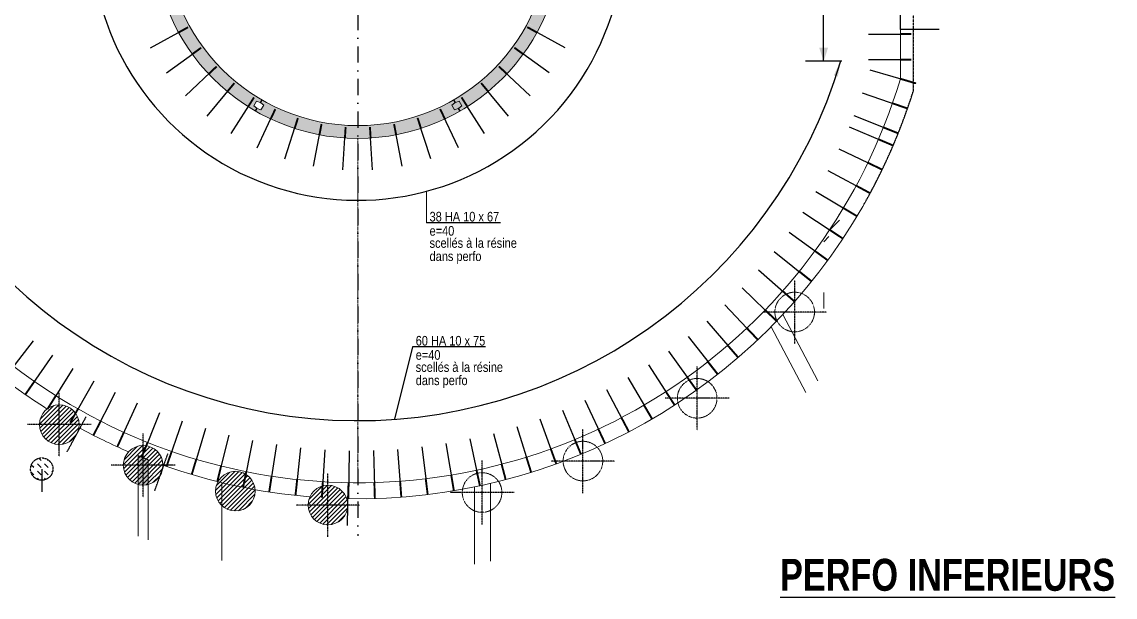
# Model space of a CAD drawing. Header units: metres. Extents: x 41786 to 48013, y -141861 to -137661.
# Drawn here: x 42761 to 44472, y -139856 to -138955 of the extents above; entities that cross this region are included whole.
import ezdxf
from ezdxf.enums import TextEntityAlignment as Align

# ---------------------------------------------------------------- set-up
doc = ezdxf.new("R2010")
doc.units = ezdxf.units.M
for name, pattern in [('CACHEx2', [19.049999999999997, 12.7, -6.35]), ('INTERROMPU2', [9.524999999999999, 6.35, -3.175]), ('TIRETPTX2', [50.8, 25.4, -12.7, 0, -12.7])]:
    doc.linetypes.add(name, pattern=pattern)
for name, color, linetype in [('01_isolant ext', 2, 'TIRETPTX2'), ('01_linteaux', 3, 'Continuous'), ('01_murs_coup', 5, 'Continuous'), ('01_murs_sup', 2, 'INTERROMPU2'), ('01_poch_BN', 9, 'Continuous'), ('01_poch_murs', 251, 'Continuous'), ('01_texte', 230, 'Continuous')]:
    doc.layers.add(name, color=color, linetype=linetype)
doc.layers.add('01_PIEUX', color=5, linetype='Continuous', lineweight=60)
doc.layers.add('B Général', color=7, linetype='Continuous', lineweight=5)
doc.styles.add('ARIAL NA', font='ARIALN.TTF')
doc.styles.add('impact', font='impact.ttf')

msp = doc.modelspace()

# ---------------------------------------------------------------- hatches: boundary and pattern name
at = {"layer": '01_murs_sup', "ltscale": 3}
h = msp.add_hatch(dxfattribs=at)
h.set_pattern_fill('DASH', color=256, scale=2.5, angle=135)
h.set_pattern_definition([(135, (20475.20247027319, -128337.8819244595), (-11.22532015133644, 8.881784197001252e-16), [7.9375, -7.9375])])
h.paths.add_polyline_path([(42809.78658441072, -139655.3034365779, 0.4690028833260922), (42789.09540526481, -139638.0968571485), (42775.7119186015, -139660.9186349994, 0.8486960819629255)])
h.paths.add_polyline_path([(42789.09540526481, -139638.0968571485, 0.3614677157553512), (42774.78658441072, -139655.3034365779, 0.08184358668430869), (42775.7119186015, -139660.9186349994)])
at = {"layer": '01_poch_murs', "ltscale": 2}
h = msp.add_hatch(dxfattribs=at)
h.set_pattern_fill('DOTS', color=256, scale=2)
h.set_pattern_definition([(0, (28670.31641227697, -121656.1897167156), (1.5875, 3.175), [0, -3.175])])
edge = h.paths.add_edge_path()
edge.add_line((43570.09469767435, -138966.3466557175), (43552.38998342106, -138957.0438016818))
edge.add_arc((43286.81926962174, -138817.5009911464), 300.0000000000003, 276.5946333355052, 332.2805421464702, ccw=False)
edge.add_line((43321.27250105269, -139115.516049229), (43305.30861196318, -139136.9663949381))
edge.add_arc((43286.81926962174, -138817.5009911464), 319.9999999999986, 273.312348763329, 332.2805421464704)
edge = h.paths.add_edge_path()
edge.add_line((43597.76846125507, -138893.0695045801), (43597.76846125507, -138817.5009911464))
edge.add_line((43597.76846125507, -138817.5009911464), (43586.81926962174, -138817.5009911464))
edge.add_arc((43286.81926962174, -138817.5009911464), 300, -27.677448900933086, 6.821210263296962e-13, ccw=False)
edge.add_line((43552.49222405643, -138956.8490491951), (43569.93818282029, -138966.264415766))
edge.add_arc((43296.45001619623, -138820.3900460399), 309.9598506684039, 331.9252273199261, 346.4390136200825)
edge = h.paths.add_edge_path()
edge.add_line((43606.81926962174, -138817.5009911464), (43597.76846125508, -138817.5009911464))
edge.add_line((43597.76846125507, -138817.5009911464), (43597.76846125507, -138893.0695045801))
edge.add_arc((43286.81926962174, -138817.5009911464), 319.9999999999998, 346.3404843669841, 359.9999999999991)
edge = h.paths.add_edge_path()
edge.add_line((43597.76846125507, -138741.9324777127), (43597.76846125507, -138817.5009911464))
edge.add_line((43597.76846125507, -138817.5009911464), (43606.81926962174, -138817.5009911464))
edge.add_arc((43286.81926962174, -138817.5009911464), 320.0000000000036, 9.770663981455814e-13, 13.65951563301578)
edge = h.paths.add_edge_path()
edge.add_arc((43286.81926962174, -138817.5009911464), 300.000000000009, 270, 276.59463333550497, ccw=False)
edge.add_line((43286.81926962174, -139117.5009911464), (43286.81926962174, -139137.5009911464))
edge.add_arc((43286.81926962175, -138817.5009911465), 319.9999999999745, 269.9999999999987, 273.3123487633279)
edge.add_line((43305.30861196318, -139136.9663949381), (43321.27250105269, -139115.516049229))
edge = h.paths.add_edge_path()
edge.add_line((43134.87728232364, -138553.329749343), (43137.25249065715, -138557.4437308552))
edge.add_arc((43286.81926962174, -138817.5009911464), 300.0000000000018, 90.00000000000102, 119.90450698992771, ccw=False)
edge.add_line((43286.81926962174, -138517.5009911464), (43286.81926962174, -138497.5009911464))
edge.add_arc((43286.81926962175, -138817.5009911465), 320.0000000000146, 90.0000000000016, 119.9104753080759)
edge.add_line((43127.25247763629, -138540.1232002268), (43129.62747763627, -138544.2368208947))
edge.add_line((43129.62747763627, -138544.2368208947), (43135.32363005898, -138542.1028462985))
edge.add_line((43135.32363005897, -138542.1028462985), (43139.57343474634, -138549.4637239393))
edge.add_line((43139.57343474634, -138549.4637239393), (43134.87728232364, -138553.329749343))
edge = h.paths.add_edge_path()
edge.add_line((43439.65965657919, -138553.829749343), (43437.27633066259, -138557.9577909216))
edge.add_arc((43286.81926962174, -138817.5009911464), 300, 0, 59.899152323313615, ccw=False)
edge.add_line((43586.81926962174, -138817.5009911464), (43597.76846125508, -138817.5009911464))
edge.add_line((43597.76846125507, -138817.5009911464), (43597.76846125507, -138741.9324777127))
edge.add_arc((43286.81926962174, -138817.5009911464), 320.0000000000056, 13.65951563301467, 59.90545530901623)
edge.add_line((43447.27634518465, -138540.637257693), (43444.90946126656, -138544.7368208947))
edge.add_line((43444.90946126657, -138544.7368208947), (43449.60561368929, -138548.6028462985))
edge.add_line((43449.60561368929, -138548.6028462985), (43445.35580900191, -138555.9637239393))
edge.add_line((43445.35580900191, -138555.9637239393), (43439.65965657919, -138553.829749343))
edge = h.paths.add_edge_path()
edge.add_line((43436.41035198709, -138557.4577099858), (43438.79363117542, -138553.329749343))
edge.add_line((43438.79363117542, -138553.329749343), (43434.09747875271, -138549.4637239393))
edge.add_line((43434.0974787527, -138549.4637239393), (43438.34728344007, -138542.1028462985))
edge.add_line((43438.34728344008, -138542.1028462985), (43444.04343586279, -138544.2368208947))
edge.add_line((43444.04343586279, -138544.2368208947), (43446.41036358863, -138540.1371818157))
edge.add_arc((43286.81926962174, -138817.5009911464), 320.0000000000056, 60.08450469353757, 89.99999999999868)
edge.add_line((43286.81926962174, -138497.5009911464), (43286.81926962174, -138517.5009911464))
edge.add_arc((43286.81926962174, -138817.5009911464), 300, 60.09013834427719, 90, ccw=False)
edge = h.paths.add_edge_path()
edge.add_line((43134.01125691985, -139081.1722329497), (43136.38646525329, -139077.0582514376))
edge.add_arc((43286.81926962174, -138817.5009911464), 299.9999999999964, 207.6774489009329, 239.9045069899285, ccw=False)
edge.add_line((43021.14631518706, -138956.8490491951), (42998.75309889346, -138956.8490491951))
edge.add_arc((43286.81926962174, -138817.5009911464), 319.9999999999995, 205.8147386665101, 239.9104753080765)
edge.add_line((43126.38645223244, -139094.3787820661), (43128.76145223248, -139090.265161398))
edge.add_line((43128.76145223248, -139090.265161398), (43124.06529980976, -139086.3991359943))
edge.add_line((43124.06529980976, -139086.3991359942), (43128.31510449715, -139079.0382583535))
edge.add_line((43128.31510449715, -139079.0382583535), (43134.01125691985, -139081.1722329497))
edge = h.paths.add_edge_path()
edge.add_line((43137.25249065708, -139077.5582514376), (43134.87728232364, -139081.6722329497))
edge.add_line((43134.87728232364, -139081.6722329497), (43139.57343474634, -139085.5382583535))
edge.add_line((43139.57343474634, -139085.5382583535), (43135.32363005897, -139092.8991359942))
edge.add_line((43135.32363005897, -139092.8991359942), (43129.62747763626, -139090.765161398))
edge.add_line((43129.62747763626, -139090.765161398), (43127.25247763623, -139094.8787820661))
edge.add_arc((43286.81926962174, -138817.5009911464), 319.9999999999995, 240.0895246919099, 269.9999999999996)
edge.add_line((43286.81926962174, -139137.5009911464), (43286.81926962174, -139117.5009911464))
edge.add_arc((43286.81926962174, -138817.5009911464), 299.9999999999964, 240.09549301005768, 270, ccw=False)
edge = h.paths.add_edge_path()
edge.add_line((42982.06794969307, -138816.9930715744), (42986.8196862887, -138817.0009911464))
edge.add_arc((43286.81926962174, -138817.5009911464), 300, 120.0954930100568, 179.9045069899198, ccw=False)
edge.add_line((43136.38646525337, -138557.9437308552), (43134.01125691986, -138553.829749343))
edge.add_line((43134.01125691986, -138553.829749343), (43128.31510449715, -138555.9637239393))
edge.add_line((43128.31510449715, -138555.9637239393), (43124.06529980976, -138548.6028462985))
edge.add_line((43124.06529980976, -138548.6028462985), (43128.76145223247, -138544.7368208947))
edge.add_line((43128.76145223247, -138544.7368208947), (43126.3864522325, -138540.6232002268))
edge.add_arc((43286.81926962177, -138817.5009911465), 320.0000000000282, 120.0895246919103, 164.9668322005927)
edge.add_line((42977.77100165633, -138734.4999786973), (42977.77100165633, -138811.0009911464))
edge.add_line((42977.77100165633, -138811.0009911464), (42981.06926962173, -138811.0009911464))
edge.add_line((42981.06926962173, -138811.0009911464), (42982.06794969307, -138816.9930715744))
edge = h.paths.add_edge_path()
edge.add_line((42981.06926962174, -138824.0009911464), (42977.77100165633, -138824.0009911464))
edge.add_line((42977.77100165633, -138824.0009911464), (42977.77100165633, -138900.5020035955))
edge.add_arc((43286.81926962193, -138817.5009911464), 320.0000000002, 195.0331677994085, 205.8147386665079)
edge.add_line((42998.75309889346, -138956.8490491951), (43021.14631518706, -138956.8490491951))
edge.add_arc((43286.81926962171, -138817.5009911465), 299.9999999999652, 180.0954930100476, 207.6774489009338, ccw=False)
edge.add_line((42986.8196862887, -138818.0009911464), (42982.06794969307, -138818.0089107184))
edge.add_line((42982.06794969307, -138818.0089107183), (42981.06926962173, -138824.0009911464))
at = {"layer": '01_poch_murs', "ltscale": 3}
h = msp.add_hatch(dxfattribs=at)
h.set_pattern_fill('ANSI31', color=256, scale=2)
h.set_pattern_definition([(45, (20475.20247027319, -128337.8819244595), (-4.490128060534576, 4.490128060534577), [])])
h.paths.add_polyline_path([(44040.82901710245, -139265.5154273842), (44040.82901710245, -139256.0629887081, -0.01290059025900647), (44015.82901710245, -139294.3330115066), (44015.82901710245, -139303.0797823625, 0.01266279094828498)])
at = {"layer": '01_poch_murs'}
h = msp.add_hatch(dxfattribs=at)
h.set_pattern_fill('ANSI31', color=256, scale=1.5)
h.set_pattern_definition([(45, (24611.09210074491, -130882.4976640666), (-3.367596045400932, 3.367596045400933), [])])
h.paths.add_polyline_path([(42819.78443298536, -139554.765339158, 0.4142135623730951), (42788.78443298536, -139585.765339158), (42819.78443298536, -139585.765339158)])
h.paths.add_polyline_path([(42819.78443298536, -139585.765339158), (42788.78443298536, -139585.765339158, 0.4142135623730951), (42819.78443298536, -139616.765339158)])
h.paths.add_polyline_path([(42819.78443298536, -139554.765339158), (42819.78443298536, -139585.765339158), (42850.78443298536, -139585.765339158, 0.4142135623730951)])
h.paths.add_polyline_path([(42850.78443298536, -139585.765339158), (42819.78443298536, -139585.765339158), (42819.78443298536, -139616.765339158, 0.4142135623730951)])
h = msp.add_hatch(dxfattribs=at)
h.set_pattern_fill('ANSI31', color=256, scale=1.5)
h.set_pattern_definition([(45, (24742.22306922262, -130946.171140414), (-3.367596045400932, 3.367596045400933), [])])
h.paths.add_polyline_path([(42950.91540146307, -139618.4388155054, 0.4142135623730951), (42919.91540146307, -139649.4388155054), (42950.91540146307, -139649.4388155054)])
h.paths.add_polyline_path([(42950.91540146307, -139649.4388155054), (42919.91540146307, -139649.4388155054, 0.4142135623730951), (42950.91540146307, -139680.4388155054)])
h.paths.add_polyline_path([(42950.91540146307, -139618.4388155054), (42950.91540146307, -139649.4388155054), (42981.91540146307, -139649.4388155054, 0.4142135623730951)])
h.paths.add_polyline_path([(42981.91540146307, -139649.4388155054), (42950.91540146307, -139649.4388155054), (42950.91540146307, -139680.4388155054, 0.4142135623730951)])
at = {"layer": '01_poch_murs', "ltscale": 3}
h = msp.add_hatch(color=256, dxfattribs=at)
h.dxf.hatch_style = 1
h.paths.add_polyline_path([(42958.91540146313, -139652.5256560125, -0.002325088764935016), (42950.91540146307, -139649.4388155054), (42950.91540146307, -139680.4388155054, 0.06534736041566427), (42958.91540146313, -139679.3887737691)])
h.paths.add_polyline_path([(42950.91540146307, -139649.4388155055), (42942.91540146313, -139669.9354504956), (42942.91540146313, -139679.3887737691, 0.0653473604145664), (42950.91540146307, -139680.4388155054)])
h.paths.add_polyline_path([(42950.91540146307, -139637.5723622044), (42942.91540146313, -139634.3988460461), (42942.91540146313, -139646.2660273509, 0.002333579560229075), (42950.91540146307, -139649.4388155054)])
h.paths.add_polyline_path([(42954.92600645726, -139639.1633271736), (42950.91540146307, -139637.5723622044), (42950.91540146307, -139649.4388155055)])
h.paths.add_polyline_path([(42950.91540146313, -139649.4388155054), (42942.91540146313, -139649.4388155054), (42942.91540146313, -139669.9354504956)])
h.paths.add_polyline_path([(42958.91540146313, -139640.7458783627), (42954.92600645726, -139639.1633271736), (42950.91540146313, -139649.4388155054), (42958.91540146313, -139649.4388155054)])
h.paths.add_polyline_path([(42942.91540146313, -139646.2660273509), (42942.91540146313, -139649.4388155054), (42950.91540146313, -139649.4388155054, -0.002333579560247415)])
h.paths.add_polyline_path([(42958.91540146313, -139649.4388155054), (42950.91540146313, -139649.4388155054, 0.00232508876491666), (42958.91540146313, -139652.5256560125)], flags=17)
at = {"layer": '01_poch_murs'}
h = msp.add_hatch(dxfattribs=at)
h.set_pattern_fill('ANSI31', color=256, scale=1.5)
h.set_pattern_definition([(45, (24886.61660362779, -130986.6142493681), (-3.367596045400932, 3.367596045400933), [])])
h.paths.add_polyline_path([(43095.30893586824, -139658.8819244595, 0.4142135623730951), (43064.30893586824, -139689.8819244595), (43095.30893586824, -139689.8819244595)])
h.paths.add_polyline_path([(43095.30893586824, -139689.8819244595), (43064.30893586824, -139689.8819244595, 0.4142135623730951), (43095.30893586824, -139720.8819244595)])
h.paths.add_polyline_path([(43095.30893586824, -139658.8819244595), (43095.30893586824, -139689.8819244595), (43126.30893586824, -139689.8819244595, 0.4142135623730951)])
h.paths.add_polyline_path([(43126.30893586824, -139689.8819244595), (43095.30893586824, -139689.8819244595), (43095.30893586824, -139720.8819244595, 0.4142135623730951)])
h = msp.add_hatch(dxfattribs=at)
h.set_pattern_fill('ANSI31', color=256, scale=1.5)
h.set_pattern_definition([(45, (25031.42278459834, -131008.3533321379), (-3.367596045400932, 3.367596045400933), [])])
h.paths.add_polyline_path([(43240.11511683879, -139680.6210072293, 0.4142135623730951), (43209.11511683879, -139711.6210072293), (43240.11511683879, -139711.6210072293)])
h.paths.add_polyline_path([(43240.11511683879, -139711.6210072293), (43209.11511683879, -139711.6210072293, 0.4142135623730951), (43240.11511683879, -139742.6210072293)])
h.paths.add_polyline_path([(43240.11511683879, -139680.6210072293), (43240.11511683879, -139711.6210072293), (43271.11511683879, -139711.6210072293, 0.4142135623730951)])
h.paths.add_polyline_path([(43271.11511683879, -139711.6210072293), (43240.11511683879, -139711.6210072293), (43240.11511683879, -139742.6210072293, 0.4142135623730951)])

# ---------------------------------------------------------------- linework, layer by layer
at = {"layer": '01_isolant ext'}
msp.add_line((43286.81926962175, -137822.8314821406), (43286.81926962174, -139760.0841503255), dxfattribs=at)
at = {"layer": '01_linteaux', "ltscale": 0.01}
for p, q in [((42962.54500703055, -138995.7722755922), (43021.27419860903, -138963.4856293027)), ((43611.09353221286, -138995.7722755924), (43552.36434063457, -138963.4856293024)), ((44085.81635534107, -138974.1555392565), (44152.8353487093, -138974.1555392563)), ((42987.44532297835, -139035.0088951595), (43041.66482755927, -138995.6161192344)), ((43586.19321626503, -139035.0088951597), (43531.97371168435, -138995.6161192342)), ((44085.81635534107, -139014.1555392565), (44152.8353487093, -139014.1555392563)), ((43017.06694490206, -139070.8152851477), (43065.92168850901, -139024.9376271954)), ((43556.5715943413, -139070.8152851478), (43507.71685073465, -139024.9376271952)), ((44087.87962073251, -139029.9154176812), (44159.79447609591, -139051.2719844475)), ((43050.94272212882, -139102.6267573967), (43093.66223627071, -139050.9877354892)), ((43522.69581711452, -139102.6267573969), (43479.97630297297, -139050.987735489)), ((43088.53841341537, -139129.9416259862), (43124.44898583477, -139073.3556183465)), ((43485.10012582796, -139129.9416259863), (43449.18955340893, -139073.3556183464)), ((44076.17207368311, -139066.1113838436), (44147.04087053287, -139090.7175415901)), ((43129.26111225153, -139152.3291191212), (43157.79641176945, -139091.6885208927)), ((43444.37742699179, -139152.3291191213), (43415.84212747426, -139091.6885208926)), ((43172.4685973501, -139169.4361726615), (43193.17860524698, -139105.6973223032)), ((43217.47946086017, -139180.9929981534), (43230.03756793994, -139115.1610954111)), ((43356.15907838313, -139180.9929981534), (43343.60097130379, -139115.1610954111)), ((43401.16994189322, -139169.4361726615), (43380.45993399673, -139105.6973223031)), ((44062.82994473719, -139101.7372483177), (44132.50592885672, -139129.5420429214)), ((43263.58385457601, -139186.8173375551), (43267.79201198815, -139119.9305908613)), ((43310.05468466729, -139186.8173375551), (43305.84652725558, -139119.9305908613)), ((44055.55441532144, -139119.3132878627), (44124.57972040355, -139148.6962186951)), ((44039.81325968594, -139153.9460850872), (44107.43034566469, -139186.4388388905)), ((44022.51281353037, -139187.8268936248), (44088.58165979133, -139223.3621848115)), ((44003.6889024019, -139220.8855535215), (44068.07269440602, -139259.3897960559)), ((43983.38050661982, -139253.0536073186), (44045.94591921732, -139294.4470670977)), ((43961.62968055566, -139284.2644418135), (44022.24715407404, -139328.4614017794)), ((43938.48146554752, -139314.453426001), (43997.02547408213, -139361.3623636428)), ((43913.98379662901, -139343.5580449111), (43970.33310798048, -139393.0818217884)), ((43888.18740326598, -139371.5180290634), (43942.22532998639, -139423.5540919596)), ((43861.14570430658, -139398.2754792731), (43912.76034533435, -139452.7160725612)), ((43832.91469736222, -139423.7749865477), (43881.9991697454, -139480.5073753291)), ((42778.6025297946, -139454.5722372624), (42733.07993587304, -139514.2006097761)), ((43803.55284284834, -139447.9637468269), (43850.00550307653, -139506.8704503818)), ((43773.12094292539, -139470.7916703291), (43816.84559741181, -139531.7507053938)), ((42809.32625893304, -139477.0058524897), (42766.56353946641, -139538.6434967487)), ((43741.68201559045, -139492.2114852761), (43782.58811986843, -139555.0966186447)), ((42841.03877461531, -139498.0184909114), (42801.12448210729, -139561.5377684542)), ((42873.67440696128, -139517.5666398191), (42836.69119542869, -139582.8360157217)), ((43709.30116418032, -139512.1788357837), (43747.30401040165, -139576.8598457098)), ((42907.16557451237, -139535.609819151), (42873.19002832628, -139602.4941344075)), ((43676.04544255638, -139530.6523737126), (43711.06633490327, -139596.9953195713)), ((42941.44292417847, -139552.1106653174), (42910.54539947421, -139620.4714167258)), ((43641.98371625031, -139547.5938442919), (43673.95013389767, -139615.4613439422)), ((42976.43547485334, -139567.0350085728), (42948.67995383796, -139636.7306355457)), ((43571.72591097824, -139576.7434998953), (43597.39125450019, -139647.2356236247)), ((43607.18651985817, -139562.9681653366), (43636.03226714885, -139632.2196796105)), ((43012.07076440149, -139580.3519437742), (42987.51472286014, -139651.2381214804)), ((43048.27499971181, -139592.033894379), (43026.96928798765, -139663.96383261)), ((43535.67532099511, -139588.8913221778), (43558.10711327652, -139660.4780811561)), ((43084.97320950744, -139602.0566695503), (43066.96194720136, -139674.8814166911)), ((43122.08939959535, -139610.3995142509), (43107.40988420365, -139683.9682657276)), ((43462.10387729415, -139608.2072300053), (43477.93600485982, -139681.5365768094)), ((43499.10940301882, -139599.3864766259), (43518.26119258529, -139671.9196298896)), ((43159.54671023414, -139617.0451522224), (43148.22933991336, -139691.2055627862)), ((43197.26757529425, -139621.979821761), (43189.33578591308, -139696.578320963)), ((43235.17388288095, -139625.1933042149), (43230.64409948944, -139700.0754144175)), ((43273.18713708743, -139626.6789451448), (43272.06873990427, -139701.6896014126)), ((43311.22862054314, -139626.4336681042), (43313.52392553122, -139701.4175393099)), ((43349.21955742082, -139624.4579810096), (43354.92381149131, -139699.2597914923)), ((43387.08127656436, -139620.7559750892), (43396.18266741941, -139695.2208261968)), ((43424.73537440014, -139615.3353164104), (43437.2150549936, -139689.3090072624))]:
    msp.add_line(p, q, dxfattribs=at)
at = {"layer": '01_linteaux', "linetype": 'TIRETPTX2', "ltscale": 0.01}
for p, q in [((43970.50320772977, -139459.4000757336), (43970.50320772977, -139359.4000757336)), ((44020.50320772977, -139409.4000757336), (43920.50320772977, -139409.4000757336)), ((43817.87241099768, -139594.5065772285), (43817.87241099768, -139494.5065772285)), ((42819.78443298536, -139635.765339158), (42819.78443298536, -139535.765339158)), ((43867.87241099768, -139544.5065772285), (43767.87241099768, -139544.5065772285)), ((42869.78443298536, -139585.765339158), (42769.78443298536, -139585.765339158)), ((43639.14553894355, -139692.8243075059), (43639.14553894355, -139592.8243075059)), ((42950.91540146307, -139699.4388155054), (42950.91540146307, -139599.4388155054)), ((43481.31122206005, -139742.0576229108), (43481.31122206005, -139642.0576229108)), ((43689.14553894355, -139642.8243075059), (43589.14553894355, -139642.8243075059)), ((43000.91540146307, -139649.4388155054), (42900.91540146307, -139649.4388155054)), ((43240.11511683879, -139761.6210072293), (43240.11511683879, -139661.6210072293)), ((43531.31122206005, -139692.0576229108), (43431.31122206005, -139692.0576229108)), ((43290.11511683879, -139711.6210072293), (43190.11511683879, -139711.6210072293))]:
    msp.add_line(p, q, dxfattribs=at)
at = {"layer": '01_linteaux', "linetype": 'CACHEx2', "ltscale": 0.05}
for p, q in [((42831.97778069379, -139628.2580862037), (42861.56872750758, -139573.7752828005)), ((42969.15207476148, -139689.3015024868), (42989.81877579122, -139630.8473540579))]:
    msp.add_line(p, q, dxfattribs=at)
at = {"layer": '01_linteaux', "linetype": 'Continuous', "ltscale": 0.05}
msp.add_line((43270.56860050844, -139743.6661083612), (43271.62583186734, -139681.6751230339), dxfattribs=at)
at = {"layer": '01_linteaux', "linetype": 'TIRETPTX2', "ltscale": 0.01, "flags": 128}
for points, const_width in [([(43006.37315170121, -138971.6775491627), (43021.27419860903, -138963.4856293027)], 3.000000000000371), ([(43567.26538754229, -138971.6775491626), (43552.36434063457, -138963.4856293024)], 3.000000000000371), ([(44135.83097427382, -138974.1555392565), (44152.8353487093, -138974.1555392563)], 3.000000000000371), ([(43027.90799966219, -139005.6110397519), (43041.66482755927, -138995.6161192344)], 3.000000000000372), ([(43545.7305395813, -139005.6110397519), (43531.97371168435, -138995.6161192342)], 3.000000000000371), ([(44135.83097427382, -139014.1555392565), (44152.8353487093, -139014.1555392563)], 3.000000000000371), ([(43053.52603301654, -139036.5779225032), (43065.92168850901, -139024.9376271954)], 3.000000000000371), ([(43520.11250622696, -139036.5779225032), (43507.71685073465, -139024.9376271952)], 3.000000000000371), ([(44135.82473336485, -139044.1536858926), (44159.79447609591, -139051.2719844475)], 3.000000000000374), ([(43082.82324007477, -139064.0898311767), (43093.66223627071, -139050.9877354892)], 3.000000000000371), ([(43490.81529916872, -139064.0898311767), (43479.97630297297, -139050.987735489)], 3.000000000000371), ([(43115.33758638028, -139087.712886538), (43124.44898583477, -139073.3556183465)], 3.000000000000371), ([(43458.30095286322, -139087.712886538), (43449.18955340893, -139073.3556183464)], 3.000000000000371), ([(44123.41978668914, -139082.5161307995), (44147.04087053287, -139090.7175415901)], 3.000000000000369), ([(43150.5563012687, -139107.0745388921), (43157.79641176945, -139091.6885208927)], 3.000000000000371), ([(43423.08223797479, -139107.0745388921), (43415.84212747426, -139091.6885208926)], 3.000000000000371), ([(43187.9239645676, -139121.8694434155), (43193.17860524698, -139105.6973223032)], 3.000000000000371), ([(43226.85126590439, -139131.8642756257), (43230.03756793994, -139115.1610954111)], 3.000000000000371), ([(43346.78727333911, -139131.8642756257), (43343.60097130379, -139115.1610954111)], 3.000000000000372), ([(43385.7145746759, -139121.8694434155), (43380.45993399673, -139105.6973223031)], 3.000000000000371), ([(43266.72429848296, -139136.9014110481), (43267.79201198815, -139119.9305908613)], 3.000000000000371), ([(43306.91424076054, -139136.9014110481), (43305.84652725558, -139119.9305908613)], 3.000000000000371), ([(44109.28241814479, -139120.2745032737), (44132.50592885672, -139129.5420429214)], 3.000000000000361), ([(44101.57308573272, -139138.9026747996), (44124.57972040355, -139148.6962186951)], 3.000000000000358), ([(44084.89308063169, -139175.6087684502), (44107.43034566469, -139186.4388388905)], 3.000000000000354), ([(44066.5604342822, -139211.5180146006), (44088.58165979133, -139223.3621848115)], 3.000000000000343), ([(44046.61310969865, -139246.5560528336), (44068.07269440602, -139259.3897960559)], 3.000000000000334), ([(44025.09241355083, -139280.6503268187), (44045.94591921732, -139294.4470670977)], 3.000000000000321), ([(44002.04291062669, -139313.7302345606), (44022.24715407404, -139328.4614017794)], 3.000000000000314), ([(43977.5123315481, -139345.7272746007), (43997.02547408213, -139361.3623636428)], 3.000000000000307), ([(43951.55147393084, -139376.5751878694), (43970.33310798048, -139393.0818217884)], 3.000000000000304), ([(43924.21409719361, -139406.2100948945), (43942.22532998639, -139423.5540919596)], 3.000000000000302), ([(43895.55681123363, -139434.5706280818), (43912.76034533435, -139452.7160725612)], 3.000000000000294), ([(43865.6389591996, -139461.5980587945), (43881.9991697454, -139480.5073753291)], 3.000000000000287), ([(43834.52249460467, -139487.2364189677), (43850.00550307653, -139506.8704503818)], 3.000000000000278), ([(43802.27185303384, -139511.4326170065), (43816.84559741181, -139531.7507053938)], 3.000000000000281), ([(42780.81666392747, -139518.0992229964), (42766.56353946641, -139538.6434967487)], 3.000000000000085), ([(42814.42820520975, -139540.3663326852), (42801.12448210729, -139561.5377684542)], 3.000000000000091), ([(43768.9538187116, -139534.136547727), (43782.58811986843, -139555.0966186447)], 3.00000000000028), ([(42849.01796798942, -139561.0812594797), (42836.69119542869, -139582.8360157217)], 3.000000000000105), ([(43734.63738620598, -139555.301196114), (43747.30401040165, -139576.8598457098)], 3.000000000000273), ([(42884.51432421912, -139580.2011071694), (42873.19002832628, -139602.4941344075)], 3.000000000000111), ([(43699.39361755542, -139574.8827346788), (43711.06633490327, -139596.9953195713)], 3.000000000000267), ([(42920.84376848912, -139597.686282613), (42910.54539947421, -139620.4714167258)], 3.000000000000112), ([(43663.29549511448, -139592.8406142168), (43673.95013389767, -139615.4613439422)], 3.000000000000261), ([(42957.9310702414, -139613.5005777283), (42948.67995383796, -139636.7306355457)], 3.000000000000121), ([(43626.41777042282, -139609.1376477758), (43636.03226714885, -139632.2196796105)], 3.000000000000258), ([(42995.69942955618, -139627.6112444712), (42987.51472286014, -139651.2381214804)], 3.00000000000013), ([(43588.83680941067, -139623.7400876631), (43597.39125450019, -139647.2356236247)], 3.000000000000248), ([(43034.07063618821, -139639.9890626498), (43026.96928798765, -139663.96383261)], 3.000000000000133), ([(43511.87776225744, -139647.7438039853), (43518.26119258529, -139671.9196298896)], 3.000000000000235), ([(43550.63043426123, -139636.6176953292), (43558.10711327652, -139660.4780811561)], 3.000000000000242), ([(43072.96523152356, -139650.6084004332), (43066.96194720136, -139674.8814166911)], 3.00000000000014), ([(43112.30267312154, -139659.4472674299), (43107.40988420365, -139683.9682657276)], 3.000000000000143), ([(43433.05548696442, -139664.6530397348), (43437.2150549936, -139689.3090072624)], 3.000000000000213), ([(43472.65904194696, -139657.0953738251), (43477.93600485982, -139681.5365768094)], 3.000000000000227), ([(43152.00150150096, -139666.4873602248), (43148.22933991336, -139691.2055627862)], 3.000000000000147), ([(43191.97950882542, -139671.714100282), (43189.33578591308, -139696.578320963)], 3.000000000000159), ([(43232.15390913824, -139675.1166641336), (43230.64409948944, -139700.0754144175)], 3.000000000000165), ([(43272.44150979463, -139676.6880057931), (43272.06873990427, -139701.6896014126)], 3.000000000000174), ([(43312.75888373593, -139676.4248713458), (43313.52392553122, -139701.4175393099)], 3.000000000000181), ([(43353.02254224933, -139674.3278056873), (43354.92381149131, -139699.2597914923)], 3.000000000000192), ([(43393.14910785526, -139670.4011513948), (43396.18266741941, -139695.2208261968)], 3.000000000000207)]:
    msp.add_lwpolyline(points, dxfattribs=dict(at, const_width=const_width))
at = {"layer": '01_murs_coup'}
for p in [(44135.78747833953, -138358.1401326124), (44196.45616736294, -138967.1401320044)]:
    msp.add_line(p, (44135.78747833953, -138967.1401320044), dxfattribs=at)
at = {"layer": '01_murs_coup', "linetype": 'Continuous', "lineweight": 5}
for p, q in [((44135.8309742738, -138358.1401326124), (44135.8309742738, -139044.1327708556)), ((44155.8309742738, -138967.1401320044), (44196.45616736294, -138967.1401320044)), ((44155.8309742738, -138967.1401320044), (44196.45616736294, -138967.1401320044)), ((44155.8309742738, -138967.1401320044), (44155.8309742738, -139064.1902193648)), ((43128.31510449715, -139079.0382583535), (43124.06529980976, -139086.3991359942)), ((43134.01125691985, -139081.1722329497), (43128.31510449715, -139079.0382583535)), ((43136.38625691985, -139077.0586122817), (43134.01125691985, -139081.1722329497)), ((43137.25228232364, -139077.5586122817), (43134.87728232364, -139081.6722329497)), ((43134.87728232364, -139081.6722329497), (43139.57343474634, -139085.5382583535)), ((43124.06529980976, -139086.3991359942), (43128.76145223247, -139090.265161398)), ((43128.76145223247, -139090.265161398), (43126.38625691985, -139094.3791203574)), ((43129.62747763626, -139090.765161398), (43127.25228232364, -139094.8791203574)), ((43135.32363005897, -139092.8991359942), (43129.62747763626, -139090.765161398)), ((43139.57343474634, -139085.5382583535), (43135.32363005897, -139092.8991359942)), ((44015.82901710245, -139403.84904869), (44015.82901710245, -139378.84904869)), ((42942.91540146313, -139760.3921303698), (42942.91540146313, -139634.3988460461)), ((42958.91540146313, -139766.0749862606), (42958.91540146313, -139640.7458783627))]:
    msp.add_line(p, q, dxfattribs=at)
for points in [[(43436.41863117541, -139077.5586122817), (43438.79363117541, -139081.6722329497), (43434.0974787527, -139085.5382583535), (43438.34728344008, -139092.8991359942), (43444.04343586279, -139090.765161398), (43446.41863117541, -139094.8791203574)], [(43437.28465657919, -139077.0586122817), (43439.6596565792, -139081.1722329497), (43445.35580900191, -139079.0382583535), (43449.60561368929, -139086.3991359942), (43444.90946126658, -139090.265161398), (43447.28465657919, -139094.3791203574)]]:
    msp.add_lwpolyline(points, dxfattribs=at)
for radius in [320, 300]:
    msp.add_circle((43286.81926962174, -138817.5009911464), radius, dxfattribs=at)
for radius, start, end in [(885.9999999999993, 190.7666960631888, 343.3859497625417), (910.9999999999993, 330.163502087342, 342.5367566854493), (910.9999999999993, 268.9084142577829, 330.163502087342), (911.0000000000007, 230.8537431023682, 237.7540186019903), (911.0000000000007, 241.3779980036645, 246.8222146981778), (910.9999999999993, 250.4461941004721, 265.2844348551531)]:
    msp.add_arc((43286.81926962174, -138790.8046726039), radius, start, end, dxfattribs=at)
at = {"layer": '01_murs_sup', "ltscale": 0.05}
msp.add_line((44155.83097322616, -138816.3094074762), (44155.83097322616, -139064.1902226949), dxfattribs=at)
msp.add_circle((42792.28658441072, -139655.3034365779), 17.50000000000012, dxfattribs=at)
msp.add_arc((43286.81926962177, -138790.804672604), 910.9999999999651, 330.3743608295717, 342.536756465259, dxfattribs=at)
at = {"layer": '01_PIEUX', "color": 2, "linetype": 'Continuous', "lineweight": 5}
for p, q in [((44006.44832622221, -139517.1063026304), (43951.76874745351, -139413.5110174658)), ((43987.95931480979, -139535.6348282506), (43933.50201704152, -139432.4606740483)), ((43073.91540146313, -139676.5771845522), (43073.91540146313, -139798.3095932108)), ((43494.51153402216, -139677.8136484933), (43494.51153402217, -139799.4263927267)), ((43469.51153402217, -139683.2981104108), (43469.51153402217, -139804.3835107447))]:
    msp.add_line(p, q, dxfattribs=at)
at = {"layer": '01_PIEUX', "linetype": 'TIRETPTX2', "lineweight": 5, "ltscale": 0.02}
for centre in [(43970.50320772977, -139409.4000757336), (43817.87241099768, -139544.5065772285), (43639.14553894355, -139642.8243075059), (43481.31122206005, -139692.0576229108)]:
    msp.add_circle(centre, 31, dxfattribs=at)
at = {"layer": '01_PIEUX', "linetype": 'Continuous', "lineweight": 5}
for centre in [(42819.78443298536, -139585.765339158), (42950.91540146307, -139649.4388155054), (43095.30893586824, -139689.8819244595), (43240.11511683879, -139711.6210072293)]:
    msp.add_circle(centre, 31, dxfattribs=at)
at = {"layer": '01_poch_BN', "ltscale": 3}
msp.add_line((42792.28658441072, -139655.3034365779), (42792.28658441072, -139690.8571580213), dxfattribs=at)
at = {"layer": '01_poch_murs', "linetype": 'CACHEx2', "lineweight": 5, "ltscale": 0.1}
msp.add_line((43286.71282988077, -139137.3157970564), (43286.71282988085, -139676.6194784715), dxfattribs=at)
at = {"layer": '01_poch_murs', "lineweight": 0, "ltscale": 5}
msp.add_line((43394.21893040887, -139269.7369513703), (43394.21893040888, -139220.3737262207), dxfattribs=at)
at = {"layer": '01_poch_murs', "ltscale": 3}
msp.add_line((42958.91540146313, -139640.7458783627), (42942.91540146313, -139634.3988460461), dxfattribs=at)
at = {"layer": '01_texte'}
for p, q in [((44015.81310331816, -139016.8029514063), (44015.81310331816, -138376.5221551625)), ((44044.23696335144, -139016.8029514063), (43987.38924328488, -139016.8029514063)), ((43509.99465034876, -139269.7369513703), (43394.21893040887, -139269.7369513703)), ((43372.52363579987, -139464.0548053714), (43344.11456982818, -139577.4363568905)), ((43486.69819132026, -139464.0548053714), (43372.52363579987, -139464.0548053714))]:
    msp.add_line(p, q, dxfattribs=at)
for centre, radius, start, end in [((43286.81926962174, -138817.5009911464), 416.9425953335004, 180, 92.84849070699653), ((43286.81926962177, -138790.804672604), 788.7155115434143, 190.8445383005398, 343.3859497625645)]:
    msp.add_arc(centre, radius, start, end, dxfattribs=at)
for points in [[(44015.81310331816, -139016.7264075988), (44008.85296288603, -138995.3665213784), (44015.81310331816, -138995.3665213784)], [(44015.81310331816, -139016.7264075988), (44022.77324375029, -138995.3665213784), (44015.81310331816, -138995.3665213784)], [(44042.60787113539, -139016.3168628981), (44031.67968590843, -139038.742412203), (44034.42979907701, -139039.6578278)], [(44042.60787113541, -139016.3168628981), (44037.91575877339, -139040.8181807313), (44035.16564560481, -139039.9027651343)]]:
    msp.add_solid(points, dxfattribs=at)
at = {"layer": 'B Général', "color": 7, "linetype": 'Continuous', "lineweight": 5}
msp.add_line((44155.8309742738, -138967.1401320044), (44155.8309742738, -139064.1902193648), dxfattribs=at)
at = {"layer": 'B Général', "color": 7, "linetype": 'Continuous', "lineweight": 18}
msp.add_line((44155.8309742738, -138975.1401320044), (44155.8309742738, -139064.1902193648), dxfattribs=at)

# ---------------------------------------------------------------- texts
at = {"layer": '01_texte', "style": 'ARIAL NA'}
for s, p in [('38 HA 10 x 67', (43399.14788145841, -139267.5654451856)), ('e=40', (43399.14788145841, -139289.8298552692)), ('scellés à la résine', (43399.14788145841, -139308.8256526813)), ('dans perfo', (43399.14788145841, -139329.5367625927)), ('60 HA 10 x 75', (43377.45258684941, -139461.8832991867)), ('e=40', (43377.45258684941, -139484.1477092702)), ('scellés à la résine', (43377.45258684941, -139503.1435066823)), ('dans perfo', (43377.45258684941, -139523.8546165938))]:
    msp.add_text(s, height=15, dxfattribs=at).set_placement(p)
at = {"layer": '01_texte', "style": 'impact'}
msp.add_text('%%UPERFO INFERIEURS', height=50, dxfattribs=at).set_placement((44209.70540584379, -139860.912298145), align=Align.BOTTOM_CENTER)

doc.saveas('drawing.dxf')
